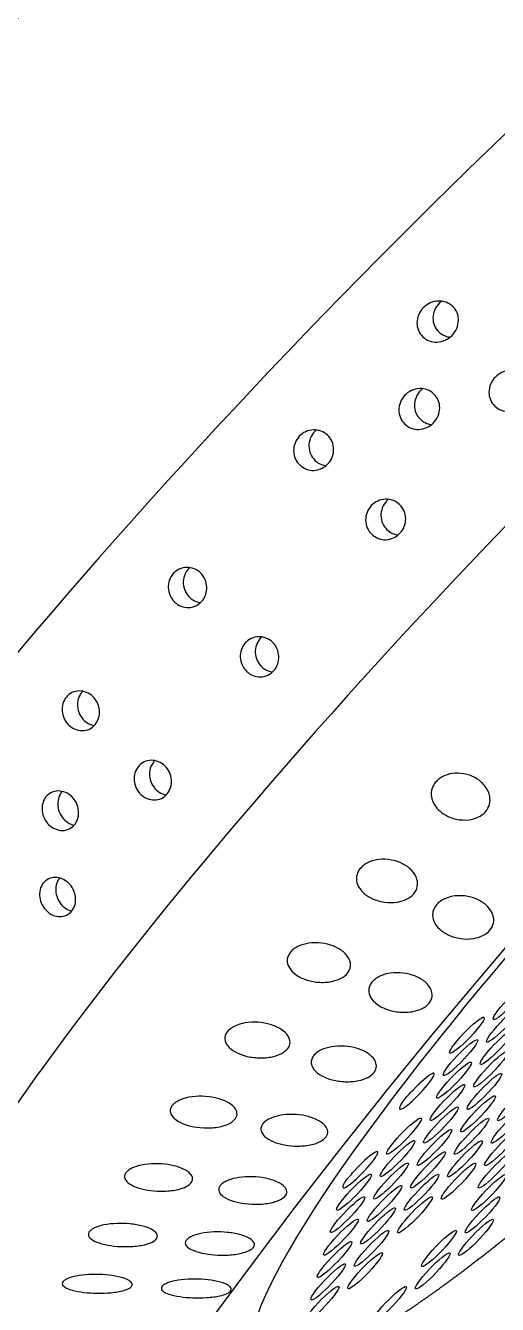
# Model space of a CAD drawing. Extents: x 528 to 612, y 788 to 934.
# Drawn here: x 559.87 to 560.735, y 855.259 to 857.602 of the extents above; entities that cross this region are included whole.
import ezdxf

# ---------------------------------------------------------------- set-up
doc = ezdxf.new("R2010")
doc.units = 0
doc.header["$MEASUREMENT"] = 0
doc.layers.add('1', color=4, linetype='Continuous')

# ---------------------------------------------------------------- blocks, each defined once
blk = doc.blocks.new('2010 FLAIR')
at = {"layer": '1', "color": 3}
blk.add_arc((41.3989, 42.6685), 13.5225, 91.17859, 178.12207, dxfattribs=at)
at = {"layer": '1', "color": 2}
blk.add_arc((41.1208, 42.9501), 11.3218, 90, 180, dxfattribs=at)
at = {"layer": '1'}
for centre, major_axis, start_param, end_param in [((32.3464, 51.2437), (-1.3, -1.3511), 3.141593, 6.283185), ((32.7131, 50.8909), (-1.3, -1.3511), 3.141593, 6.283185), ((33.0488, 50.5679), (-0.9895, -1.0284), 2.994561, 6.430217)]:
    blk.add_ellipse(centre, major_axis=major_axis, ratio=0.145722, start_param=start_param, end_param=end_param, dxfattribs=at)
at = {"layer": '1', "color": 3}
for centre, start_param, end_param in [((32.5254, 50.2092), 0.253665, 6.53685), ((32.4457, 50.1477), 0.253665, 6.53685), ((32.5135, 50.1681), 0.253665, 6.53685), ((32.5016, 50.127), 0.253665, 6.53685), ((32.4338, 50.1066), 0.253665, 6.53685), ((32.4897, 50.0859), 0.253665, 6.53685), ((32.4219, 50.0654), 0.253665, 6.53685), ((32.3541, 50.045), 2.883569, 7.913917), ((32.4778, 50.0448), 0.253665, 6.53685), ((32.41, 50.0243), 0.253665, 6.53685), ((32.5337, 50.0241), 0.253665, 6.53685), ((32.3981, 49.9832), 0.253665, 6.53685), ((32.4659, 50.0036), 0.253665, 6.53685), ((32.5219, 49.983), 0.253665, 6.53685), ((32.3303, 49.9628), 0.253665, 6.53685), ((32.4541, 49.9625), 0.253665, 6.53685), ((32.3863, 49.9421), 0.253665, 6.53685), ((32.51, 49.9418), 0.253665, 6.53685), ((32.3185, 49.9217), 0.253665, 6.53685), ((32.4422, 49.9214), 0.253665, 6.53685), ((32.2507, 49.9013), 3.065388, 8.095736), ((32.3744, 49.901), 0.253665, 6.53685), ((32.4981, 49.9007), 0.253665, 6.53685), ((32.3066, 49.8806), 0.253665, 6.53685), ((32.4303, 49.8803), 0.253665, 6.53685), ((32.2388, 49.8601), 0.253665, 6.53685), ((32.3625, 49.8599), 0.253665, 6.53685), ((32.4862, 49.8596), 0.253665, 6.53685), ((32.2269, 49.819), 0.253665, 6.53685), ((32.2947, 49.8395), 0.253665, 6.53685), ((32.3506, 49.8188), 0.253665, 6.53685), ((32.4743, 49.8185), 0.253665, 6.53685), ((32.2828, 49.7983), 0.253665, 6.53685), ((32.215, 49.7779), 0.253665, 6.53685), ((32.4624, 49.7774), 0.253665, 6.53685), ((32.2709, 49.7572), 0.253665, 6.53685), ((32.3946, 49.757), 0.253665, 6.53685), ((32.2031, 49.7368), 0.253665, 6.53685), ((32.259, 49.7161), 0.253665, 6.53685), ((32.3828, 49.7158), 0.253665, 6.53685), ((32.1913, 49.6957), 0.253665, 6.53685), ((32.1794, 49.6546), 0.253665, 6.53685), ((32.3031, 49.6543), 0.253665, 6.53685)]:
    blk.add_ellipse(centre, major_axis=(0.0315, 0.0328), ratio=0.145722, start_param=start_param, end_param=end_param, dxfattribs=at)
for points, knots in [([(32.4197, 51.4828), (32.423, 51.4797), (32.4258, 51.4756), (32.4294, 51.4667), (32.4302, 51.4618), (32.4301, 51.4524), (32.429, 51.4472), (32.4249, 51.4376), (32.4218, 51.4332), (32.4149, 51.4262), (32.4105, 51.4231), (32.401, 51.4188), (32.3958, 51.4177), (32.3862, 51.4173), (32.3813, 51.4181), (32.3722, 51.4214), (32.368, 51.4241), (32.3614, 51.4304), (32.3586, 51.4345), (32.3549, 51.4434), (32.3541, 51.4483), (32.3541, 51.4577), (32.3552, 51.4629), (32.3593, 51.4724), (32.3623, 51.4768), (32.3693, 51.4838), (32.3737, 51.4869), (32.3833, 51.4912), (32.3885, 51.4924), (32.3981, 51.4927), (32.4031, 51.492), (32.4122, 51.4886), (32.4164, 51.486), (32.4197, 51.4828)], [0, 0, 0, 0, 0.0138463, 0.0138463, 0.0276926, 0.0276926, 0.04258, 0.04258, 0.0574675, 0.0574675, 0.0722657, 0.0722657, 0.0870638, 0.0870638, 0.1008999, 0.1008999, 0.114736, 0.114736, 0.1285721, 0.1285721, 0.1424082, 0.1424082, 0.1572063, 0.1572063, 0.1720044, 0.1720044, 0.1868919, 0.1868919, 0.2017794, 0.2017794, 0.2156257, 0.2156257, 0.229472, 0.229472, 0.229472, 0.229472]), ([(32.3988, 51.4924), (32.3976, 51.4914), (32.3964, 51.4903), (32.3918, 51.4857), (32.3887, 51.4813), (32.3846, 51.4717), (32.3835, 51.4665), (32.3834, 51.4571), (32.3842, 51.4522), (32.3878, 51.4433), (32.3907, 51.4392), (32.3972, 51.4329), (32.4014, 51.4303), (32.4088, 51.4275), (32.4118, 51.4268), (32.4148, 51.4265)], [0.05298666, 0.05298666, 0.05298666, 0.05298666, 0.05772049, 0.05772049, 0.07263637, 0.07263637, 0.08755225, 0.08755225, 0.10138253, 0.10138253, 0.1152128, 0.1152128, 0.12904308, 0.12904308, 0.13767704, 0.13767704, 0.13767704, 0.13767704]), ([(32.5517, 51.3558), (32.555, 51.3527), (32.5578, 51.3486), (32.5614, 51.3397), (32.5622, 51.3348), (32.5621, 51.3254), (32.561, 51.3202), (32.5569, 51.3106), (32.5538, 51.3062), (32.5469, 51.2992), (32.5425, 51.2961), (32.533, 51.2918), (32.5277, 51.2907), (32.5182, 51.2903), (32.5133, 51.2911), (32.5041, 51.2944), (32.5, 51.2971), (32.4934, 51.3034), (32.4906, 51.3075), (32.4869, 51.3164), (32.4861, 51.3213), (32.4861, 51.3307), (32.4872, 51.3359), (32.4913, 51.3454), (32.4943, 51.3498), (32.5013, 51.3568), (32.5056, 51.3599), (32.5153, 51.3642), (32.5205, 51.3654), (32.5301, 51.3657), (32.5351, 51.365), (32.5442, 51.3616), (32.5484, 51.359), (32.5517, 51.3558)], [0, 0, 0, 0, 0.0138463, 0.0138463, 0.0276926, 0.0276926, 0.04258, 0.04258, 0.0574675, 0.0574675, 0.0722657, 0.0722657, 0.0870638, 0.0870638, 0.1008999, 0.1008999, 0.114736, 0.114736, 0.1285721, 0.1285721, 0.1424082, 0.1424082, 0.1572063, 0.1572063, 0.1720044, 0.1720044, 0.1868919, 0.1868919, 0.2017794, 0.2017794, 0.2156257, 0.2156257, 0.229472, 0.229472, 0.229472, 0.229472]), ([(32.3851, 51.3223), (32.3883, 51.3192), (32.3912, 51.3151), (32.3949, 51.3062), (32.3958, 51.3013), (32.3958, 51.2919), (32.3948, 51.2868), (32.3909, 51.2773), (32.3879, 51.273), (32.3812, 51.266), (32.377, 51.263), (32.3677, 51.2588), (32.3626, 51.2576), (32.3532, 51.2573), (32.3483, 51.258), (32.3392, 51.2614), (32.335, 51.2641), (32.3284, 51.2705), (32.3256, 51.2745), (32.3218, 51.2835), (32.3209, 51.2884), (32.3209, 51.2977), (32.3218, 51.3028), (32.3257, 51.3123), (32.3287, 51.3166), (32.3354, 51.3235), (32.3396, 51.3266), (32.349, 51.3308), (32.3541, 51.332), (32.3635, 51.3323), (32.3685, 51.3316), (32.3776, 51.3282), (32.3818, 51.3255), (32.3851, 51.3223)], [0, 0, 0, 0, 0.0138608, 0.0138608, 0.0277216, 0.0277216, 0.0422229, 0.0422229, 0.0567241, 0.0567241, 0.0711596, 0.0711596, 0.0855951, 0.0855951, 0.0994487, 0.0994487, 0.1133024, 0.1133024, 0.127156, 0.127156, 0.1410097, 0.1410097, 0.1554452, 0.1554452, 0.1698806, 0.1698806, 0.1843819, 0.1843819, 0.1988832, 0.1988832, 0.212744, 0.212744, 0.2266048, 0.2266048, 0.2266048, 0.2266048]), ([(32.3643, 51.332), (32.363, 51.3309), (32.3618, 51.3298), (32.3574, 51.3253), (32.3544, 51.3209), (32.3505, 51.3115), (32.3495, 51.3063), (32.3495, 51.297), (32.3504, 51.2921), (32.3542, 51.2831), (32.357, 51.2791), (32.3636, 51.2727), (32.3677, 51.2701), (32.3751, 51.2673), (32.3781, 51.2666), (32.381, 51.2663)], [0.05216595, 0.05216595, 0.05216595, 0.05216595, 0.05687262, 0.05687262, 0.07137622, 0.07137622, 0.08587982, 0.08587982, 0.09972982, 0.09972982, 0.11357982, 0.11357982, 0.12742982, 0.12742982, 0.13602531, 0.13602531, 0.13602531, 0.13602531]), ([(32.1904, 51.2467), (32.1937, 51.2435), (32.1966, 51.2395), (32.2004, 51.2305), (32.2014, 51.2256), (32.2015, 51.2163), (32.2007, 51.2112), (32.197, 51.2019), (32.1942, 51.1976), (32.1878, 51.1908), (32.1837, 51.1878), (32.1747, 51.1837), (32.1698, 51.1825), (32.1606, 51.1822), (32.1557, 51.183), (32.1467, 51.1865), (32.1426, 51.1892), (32.136, 51.1955), (32.1331, 51.1996), (32.1292, 51.2085), (32.1282, 51.2134), (32.128, 51.2227), (32.1289, 51.2278), (32.1325, 51.2371), (32.1353, 51.2414), (32.1417, 51.2482), (32.1458, 51.2512), (32.1548, 51.2553), (32.1598, 51.2565), (32.169, 51.2568), (32.1739, 51.256), (32.183, 51.2526), (32.1871, 51.2499), (32.1904, 51.2467)], [0, 0, 0, 0, 0.0138754, 0.0138754, 0.0277508, 0.0277508, 0.0418876, 0.0418876, 0.0560244, 0.0560244, 0.070122, 0.070122, 0.0842195, 0.0842195, 0.0980909, 0.0980909, 0.1119622, 0.1119622, 0.1258335, 0.1258335, 0.1397049, 0.1397049, 0.1538024, 0.1538024, 0.1679, 0.1679, 0.1820368, 0.1820368, 0.1961736, 0.1961736, 0.210049, 0.210049, 0.2239244, 0.2239244, 0.2239244, 0.2239244]), ([(32.1699, 51.2564), (32.1687, 51.2554), (32.1675, 51.2543), (32.1633, 51.2498), (32.1605, 51.2455), (32.1569, 51.2362), (32.156, 51.2312), (32.1562, 51.2218), (32.1572, 51.2169), (32.161, 51.208), (32.1639, 51.2039), (32.1705, 51.1976), (32.1746, 51.1949), (32.1819, 51.1921), (32.1848, 51.1914), (32.1877, 51.191)], [0.05151258, 0.05151258, 0.05151258, 0.05151258, 0.05608271, 0.05608271, 0.07020559, 0.07020559, 0.08432848, 0.08432848, 0.0981983, 0.0981983, 0.11206812, 0.11206812, 0.12593795, 0.12593795, 0.13438506, 0.13438506, 0.13438506, 0.13438506]), ([(32.3224, 51.1197), (32.3257, 51.1165), (32.3286, 51.1125), (32.3324, 51.1035), (32.3334, 51.0986), (32.3335, 51.0893), (32.3327, 51.0842), (32.329, 51.0749), (32.3262, 51.0706), (32.3198, 51.0638), (32.3157, 51.0608), (32.3067, 51.0567), (32.3018, 51.0556), (32.2926, 51.0552), (32.2877, 51.056), (32.2787, 51.0595), (32.2745, 51.0622), (32.268, 51.0685), (32.2651, 51.0726), (32.2612, 51.0815), (32.2602, 51.0864), (32.26, 51.0957), (32.2609, 51.1008), (32.2645, 51.1101), (32.2672, 51.1144), (32.2737, 51.1212), (32.2778, 51.1242), (32.2868, 51.1283), (32.2918, 51.1295), (32.301, 51.1298), (32.3059, 51.129), (32.315, 51.1256), (32.3191, 51.1229), (32.3224, 51.1197)], [0, 0, 0, 0, 0.0138754, 0.0138754, 0.0277508, 0.0277508, 0.0418876, 0.0418876, 0.0560244, 0.0560244, 0.070122, 0.070122, 0.0842195, 0.0842195, 0.0980909, 0.0980909, 0.1119622, 0.1119622, 0.1258335, 0.1258335, 0.1397049, 0.1397049, 0.1538024, 0.1538024, 0.1679, 0.1679, 0.1820368, 0.1820368, 0.1961736, 0.1961736, 0.210049, 0.210049, 0.2239244, 0.2239244, 0.2239244, 0.2239244]), ([(32.3019, 51.1294), (32.3007, 51.1284), (32.2995, 51.1273), (32.2953, 51.1228), (32.2925, 51.1185), (32.2888, 51.1092), (32.288, 51.1042), (32.2882, 51.0948), (32.2891, 51.0899), (32.293, 51.081), (32.2959, 51.0769), (32.3025, 51.0706), (32.3066, 51.0679), (32.3139, 51.0651), (32.3168, 51.0644), (32.3197, 51.0641)], [0.05151258, 0.05151258, 0.05151258, 0.05151258, 0.05608271, 0.05608271, 0.07020559, 0.07020559, 0.08432848, 0.08432848, 0.0981983, 0.0981983, 0.11206812, 0.11206812, 0.12593795, 0.12593795, 0.13438506, 0.13438506, 0.13438506, 0.13438506]), ([(31.9574, 50.9946), (31.9607, 50.9914), (31.9636, 50.9873), (31.9676, 50.9784), (31.9688, 50.9735), (31.9692, 50.9643), (31.9685, 50.9593), (31.9654, 50.9502), (31.9629, 50.946), (31.9569, 50.9393), (31.9531, 50.9364), (31.9446, 50.9324), (31.9399, 50.9313), (31.9311, 50.9311), (31.9263, 50.9319), (31.9174, 50.9354), (31.9133, 50.9381), (31.9067, 50.9445), (31.9038, 50.9485), (31.8997, 50.9575), (31.8986, 50.9624), (31.8981, 50.9716), (31.8987, 50.9765), (31.9018, 50.9857), (31.9044, 50.9899), (31.9103, 50.9965), (31.9141, 50.9995), (31.9227, 51.0035), (31.9274, 51.0045), (31.9363, 51.0048), (31.9411, 51.004), (31.95, 51.0005), (31.9541, 50.9977), (31.9574, 50.9946)], [0, 0, 0, 0, 0.0138846, 0.0138846, 0.0277691, 0.0277691, 0.0416534, 0.0416534, 0.0555377, 0.0555377, 0.0694237, 0.0694237, 0.0833096, 0.0833096, 0.0971943, 0.0971943, 0.1110791, 0.1110791, 0.1249638, 0.1249638, 0.1388485, 0.1388485, 0.1527345, 0.1527345, 0.1666205, 0.1666205, 0.1805047, 0.1805047, 0.194389, 0.194389, 0.2082736, 0.2082736, 0.2221581, 0.2221581, 0.2221581, 0.2221581]), ([(31.9377, 51.0043), (31.9367, 51.0034), (31.9358, 51.0025), (31.9319, 50.9982), (31.9294, 50.994), (31.9263, 50.9848), (31.9257, 50.9799), (31.9261, 50.9707), (31.9273, 50.9658), (31.9314, 50.9569), (31.9343, 50.9528), (31.9409, 50.9465), (31.945, 50.9437), (31.9519, 50.941), (31.9546, 50.9403), (31.9572, 50.9399)], [0.05152079, 0.05152079, 0.05152079, 0.05152079, 0.05553775, 0.05553775, 0.06942391, 0.06942391, 0.08331008, 0.08331008, 0.09719486, 0.09719486, 0.11107963, 0.11107963, 0.12496441, 0.12496441, 0.13282261, 0.13282261, 0.13282261, 0.13282261]), ([(32.0894, 50.8676), (32.0927, 50.8644), (32.0956, 50.8603), (32.0996, 50.8514), (32.1008, 50.8465), (32.1012, 50.8373), (32.1005, 50.8323), (32.0974, 50.8232), (32.0948, 50.819), (32.0889, 50.8123), (32.0851, 50.8094), (32.0766, 50.8054), (32.0719, 50.8043), (32.0631, 50.8041), (32.0583, 50.8049), (32.0494, 50.8084), (32.0453, 50.8112), (32.0387, 50.8175), (32.0358, 50.8216), (32.0317, 50.8305), (32.0306, 50.8354), (32.0301, 50.8446), (32.0307, 50.8495), (32.0338, 50.8587), (32.0363, 50.8629), (32.0423, 50.8695), (32.0461, 50.8725), (32.0547, 50.8765), (32.0594, 50.8775), (32.0683, 50.8778), (32.073, 50.877), (32.082, 50.8735), (32.0861, 50.8707), (32.0894, 50.8676)], [0, 0, 0, 0, 0.0138846, 0.0138846, 0.0277691, 0.0277691, 0.0416534, 0.0416534, 0.0555377, 0.0555377, 0.0694237, 0.0694237, 0.0833096, 0.0833096, 0.0971943, 0.0971943, 0.1110791, 0.1110791, 0.1249638, 0.1249638, 0.1388485, 0.1388485, 0.1527345, 0.1527345, 0.1666205, 0.1666205, 0.1805047, 0.1805047, 0.194389, 0.194389, 0.2082736, 0.2082736, 0.2221581, 0.2221581, 0.2221581, 0.2221581]), ([(32.0697, 50.8773), (32.0687, 50.8764), (32.0677, 50.8755), (32.0639, 50.8712), (32.0614, 50.867), (32.0583, 50.8578), (32.0576, 50.8529), (32.0581, 50.8437), (32.0593, 50.8388), (32.0634, 50.8299), (32.0663, 50.8258), (32.0729, 50.8195), (32.077, 50.8167), (32.0839, 50.814), (32.0866, 50.8133), (32.0891, 50.8129)], [0.05152079, 0.05152079, 0.05152079, 0.05152079, 0.05553775, 0.05553775, 0.06942391, 0.06942391, 0.08331008, 0.08331008, 0.09719486, 0.09719486, 0.11107963, 0.11107963, 0.12496441, 0.12496441, 0.13282261, 0.13282261, 0.13282261, 0.13282261]), ([(31.76, 50.7681), (31.7633, 50.7649), (31.7663, 50.7609), (31.7705, 50.752), (31.7717, 50.7472), (31.7725, 50.738), (31.772, 50.7331), (31.7693, 50.7241), (31.767, 50.7199), (31.7615, 50.7134), (31.7579, 50.7105), (31.7498, 50.7067), (31.7453, 50.7057), (31.7367, 50.7056), (31.7321, 50.7064), (31.7235, 50.71), (31.7194, 50.7127), (31.7128, 50.719), (31.7099, 50.7231), (31.7056, 50.7319), (31.7043, 50.7367), (31.7035, 50.7458), (31.7039, 50.7508), (31.7066, 50.7598), (31.7089, 50.7639), (31.7144, 50.7705), (31.718, 50.7734), (31.7262, 50.7772), (31.7307, 50.7782), (31.7393, 50.7783), (31.7439, 50.7775), (31.7526, 50.774), (31.7567, 50.7712), (31.76, 50.7681)], [0, 0, 0, 0, 0.0138713, 0.0138713, 0.0277426, 0.0277426, 0.0418409, 0.0418409, 0.0559392, 0.0559392, 0.0700768, 0.0700768, 0.0842144, 0.0842144, 0.0980898, 0.0980898, 0.1119652, 0.1119652, 0.1258405, 0.1258405, 0.1397159, 0.1397159, 0.1538535, 0.1538535, 0.1679911, 0.1679911, 0.1820894, 0.1820894, 0.1961877, 0.1961877, 0.210059, 0.210059, 0.2239303, 0.2239303, 0.2239303, 0.2239303]), ([(31.7416, 50.7777), (31.7409, 50.7771), (31.7403, 50.7764), (31.737, 50.7724), (31.7347, 50.7682), (31.732, 50.7592), (31.7316, 50.7543), (31.7325, 50.7452), (31.7337, 50.7404), (31.738, 50.7316), (31.741, 50.7275), (31.7476, 50.7212), (31.7516, 50.7184), (31.7581, 50.7158), (31.7603, 50.7151), (31.7624, 50.7147)], [0.05294318, 0.05294318, 0.05294318, 0.05294318, 0.055987, 0.055987, 0.07015487, 0.07015487, 0.08432275, 0.08432275, 0.0981971, 0.0981971, 0.11207146, 0.11207146, 0.12594581, 0.12594581, 0.1327949, 0.1327949, 0.1327949, 0.1327949]), ([(31.892, 50.6411), (31.8953, 50.6379), (31.8983, 50.6339), (31.9025, 50.625), (31.9037, 50.6202), (31.9045, 50.611), (31.904, 50.6061), (31.9013, 50.5971), (31.899, 50.5929), (31.8935, 50.5864), (31.8899, 50.5835), (31.8818, 50.5797), (31.8773, 50.5787), (31.8687, 50.5786), (31.8641, 50.5794), (31.8555, 50.583), (31.8514, 50.5857), (31.8448, 50.592), (31.8418, 50.5961), (31.8376, 50.6049), (31.8363, 50.6097), (31.8355, 50.6189), (31.8359, 50.6238), (31.8386, 50.6328), (31.8409, 50.6369), (31.8464, 50.6435), (31.85, 50.6464), (31.8582, 50.6502), (31.8627, 50.6512), (31.8713, 50.6514), (31.8759, 50.6505), (31.8846, 50.647), (31.8887, 50.6442), (31.892, 50.6411)], [0, 0, 0, 0, 0.0138713, 0.0138713, 0.0277426, 0.0277426, 0.0418409, 0.0418409, 0.0559392, 0.0559392, 0.0700768, 0.0700768, 0.0842144, 0.0842144, 0.0980898, 0.0980898, 0.1119652, 0.1119652, 0.1258405, 0.1258405, 0.1397159, 0.1397159, 0.1538535, 0.1538535, 0.1679911, 0.1679911, 0.1820894, 0.1820894, 0.1961877, 0.1961877, 0.210059, 0.210059, 0.2239303, 0.2239303, 0.2239303, 0.2239303]), ([(31.8736, 50.6507), (31.8729, 50.6501), (31.8723, 50.6494), (31.869, 50.6454), (31.8667, 50.6413), (31.864, 50.6322), (31.8636, 50.6273), (31.8644, 50.6182), (31.8657, 50.6134), (31.87, 50.6046), (31.873, 50.6005), (31.8795, 50.5942), (31.8836, 50.5915), (31.8901, 50.5888), (31.8923, 50.5881), (31.8944, 50.5877)], [0.05294318, 0.05294318, 0.05294318, 0.05294318, 0.055987, 0.055987, 0.07015487, 0.07015487, 0.08432275, 0.08432275, 0.0981971, 0.0981971, 0.11207146, 0.11207146, 0.12594581, 0.12594581, 0.1327949, 0.1327949, 0.1327949, 0.1327949]), ([(32.4058, 50.5513), (32.4002, 50.5545), (32.3949, 50.5588), (32.3863, 50.5688), (32.3832, 50.5745), (32.3802, 50.5853), (32.3798, 50.5909), (32.3816, 50.5992), (32.3826, 50.602), (32.3853, 50.6073), (32.3871, 50.6098), (32.3912, 50.6144), (32.3936, 50.6166), (32.3989, 50.6203), (32.4019, 50.6219), (32.411, 50.6258), (32.4176, 50.6272), (32.4309, 50.6281), (32.4385, 50.6273), (32.4526, 50.6235), (32.4591, 50.6205), (32.47, 50.6135), (32.4753, 50.6088), (32.4835, 50.5977), (32.4864, 50.5914), (32.4883, 50.5806), (32.4882, 50.5755), (32.4856, 50.5657), (32.483, 50.5609), (32.4759, 50.5529), (32.4711, 50.5495), (32.4606, 50.5446), (32.4548, 50.5431), (32.4418, 50.5414), (32.4337, 50.5418), (32.4186, 50.5451), (32.4116, 50.548), (32.4058, 50.5513)], [0, 0, 0, 0, 0.0233552, 0.0233552, 0.0467103, 0.0467103, 0.0658795, 0.0658795, 0.0754641, 0.0754641, 0.0850487, 0.0850487, 0.0946332, 0.0946332, 0.1042178, 0.1042178, 0.123387, 0.123387, 0.1467421, 0.1467421, 0.1700973, 0.1700973, 0.1945396, 0.1945396, 0.2189818, 0.2189818, 0.2355966, 0.2355966, 0.2522113, 0.2522113, 0.2688261, 0.2688261, 0.2854408, 0.2854408, 0.3098831, 0.3098831, 0.3343253, 0.3343253, 0.3343253, 0.3343253]), ([(31.7216, 50.5847), (31.7248, 50.5816), (31.7278, 50.5776), (31.7321, 50.5688), (31.7334, 50.564), (31.7344, 50.5549), (31.7341, 50.55), (31.7316, 50.541), (31.7294, 50.5369), (31.7242, 50.5304), (31.7207, 50.5276), (31.7128, 50.5238), (31.7084, 50.5228), (31.7, 50.5228), (31.6955, 50.5237), (31.687, 50.5273), (31.683, 50.53), (31.6764, 50.5363), (31.6734, 50.5403), (31.6691, 50.5491), (31.6677, 50.5539), (31.6667, 50.5629), (31.667, 50.5678), (31.6694, 50.5768), (31.6716, 50.581), (31.6769, 50.5874), (31.6803, 50.5903), (31.6883, 50.5941), (31.6927, 50.595), (31.7011, 50.5951), (31.7057, 50.5942), (31.7142, 50.5906), (31.7183, 50.5879), (31.7216, 50.5847)], [0, 0, 0, 0, 0.0138548, 0.0138548, 0.0277096, 0.0277096, 0.0421225, 0.0421225, 0.0565354, 0.0565354, 0.0710126, 0.0710126, 0.0854897, 0.0854897, 0.0993515, 0.0993515, 0.1132132, 0.1132132, 0.127075, 0.127075, 0.1409367, 0.1409367, 0.1554139, 0.1554139, 0.169891, 0.169891, 0.1843039, 0.1843039, 0.1987169, 0.1987169, 0.2125717, 0.2125717, 0.2264264, 0.2264264, 0.2264264, 0.2264264]), ([(31.7041, 50.5943), (31.7037, 50.5938), (31.7033, 50.5933), (31.7003, 50.5896), (31.6982, 50.5855), (31.6958, 50.5765), (31.6955, 50.5716), (31.6966, 50.5625), (31.6979, 50.5578), (31.7023, 50.549), (31.7053, 50.545), (31.7119, 50.5387), (31.7159, 50.536), (31.7219, 50.5334), (31.7238, 50.5328), (31.7257, 50.5323)], [0.05447947, 0.05447947, 0.05447947, 0.05447947, 0.05665874, 0.05665874, 0.07120955, 0.07120955, 0.08576037, 0.08576037, 0.09961959, 0.09961959, 0.11347881, 0.11347881, 0.12733802, 0.12733802, 0.13333396, 0.13333396, 0.13333396, 0.13333396]), ([(32.2728, 50.3977), (32.2668, 50.4004), (32.2609, 50.4041), (32.2513, 50.4129), (32.2475, 50.4181), (32.2436, 50.4279), (32.2427, 50.4331), (32.2438, 50.441), (32.2446, 50.4436), (32.2469, 50.4487), (32.2485, 50.4511), (32.2524, 50.4556), (32.2547, 50.4577), (32.2598, 50.4615), (32.2627, 50.4631), (32.2718, 50.4672), (32.2785, 50.4688), (32.2922, 50.4704), (32.3001, 50.47), (32.3149, 50.4673), (32.3218, 50.4648), (32.3337, 50.4588), (32.3396, 50.4547), (32.349, 50.4449), (32.3525, 50.4391), (32.3553, 50.4291), (32.3557, 50.4245), (32.3538, 50.4152), (32.3515, 50.4106), (32.3449, 50.4028), (32.3402, 50.3993), (32.3298, 50.3942), (32.324, 50.3925), (32.3107, 50.3903), (32.3024, 50.3903), (32.2865, 50.3926), (32.279, 50.3949), (32.2728, 50.3977)], [0, 0, 0, 0, 0.0233552, 0.0233552, 0.0467103, 0.0467103, 0.0658795, 0.0658795, 0.0754641, 0.0754641, 0.0850487, 0.0850487, 0.0946332, 0.0946332, 0.1042178, 0.1042178, 0.123387, 0.123387, 0.1467421, 0.1467421, 0.1700973, 0.1700973, 0.1945396, 0.1945396, 0.2189818, 0.2189818, 0.2355966, 0.2355966, 0.2522113, 0.2522113, 0.2688261, 0.2688261, 0.2854408, 0.2854408, 0.3098831, 0.3098831, 0.3343253, 0.3343253, 0.3343253, 0.3343253]), ([(31.7157, 50.4264), (31.719, 50.4232), (31.7219, 50.4192), (31.7263, 50.4105), (31.7277, 50.4058), (31.7288, 50.3967), (31.7286, 50.3918), (31.7263, 50.3828), (31.7242, 50.3787), (31.7192, 50.3723), (31.7158, 50.3695), (31.7081, 50.3657), (31.7037, 50.3648), (31.6955, 50.3649), (31.6911, 50.3658), (31.6827, 50.3694), (31.6788, 50.3721), (31.6722, 50.3784), (31.6692, 50.3824), (31.6648, 50.3911), (31.6634, 50.3958), (31.6621, 50.4048), (31.6623, 50.4097), (31.6646, 50.4188), (31.6666, 50.4228), (31.6717, 50.4293), (31.6751, 50.4321), (31.6828, 50.4358), (31.6872, 50.4368), (31.6955, 50.4367), (31.6999, 50.4358), (31.7084, 50.4322), (31.7124, 50.4295), (31.7157, 50.4264)], [0, 0, 0, 0, 0.0138375, 0.0138375, 0.027675, 0.027675, 0.0424425, 0.0424425, 0.0572099, 0.0572099, 0.0720648, 0.0720648, 0.0869196, 0.0869196, 0.1007671, 0.1007671, 0.1146145, 0.1146145, 0.128462, 0.128462, 0.1423095, 0.1423095, 0.1571643, 0.1571643, 0.1720192, 0.1720192, 0.1867866, 0.1867866, 0.201554, 0.201554, 0.2153916, 0.2153916, 0.2292291, 0.2292291, 0.2292291, 0.2292291]), ([(31.6992, 50.4357), (31.699, 50.4355), (31.6988, 50.4352), (31.6961, 50.4317), (31.6941, 50.4276), (31.6919, 50.4186), (31.6917, 50.4137), (31.693, 50.4047), (31.6944, 50.4), (31.6988, 50.3914), (31.7018, 50.3874), (31.7084, 50.3811), (31.7124, 50.3783), (31.7181, 50.3759), (31.7197, 50.3753), (31.7212, 50.3749)], [0.05617633, 0.05617633, 0.05617633, 0.05617633, 0.05742541, 0.05742541, 0.07240619, 0.07240619, 0.08738697, 0.08738697, 0.10123039, 0.10123039, 0.11507381, 0.11507381, 0.12891724, 0.12891724, 0.13403982, 0.13403982, 0.13403982, 0.13403982]), ([(32.4125, 50.331), (32.4065, 50.3337), (32.4006, 50.3374), (32.3909, 50.3462), (32.3871, 50.3514), (32.3832, 50.3612), (32.3823, 50.3664), (32.3834, 50.3743), (32.3842, 50.3769), (32.3866, 50.382), (32.3882, 50.3844), (32.392, 50.3889), (32.3943, 50.391), (32.3995, 50.3948), (32.4024, 50.3964), (32.4115, 50.4005), (32.4182, 50.4022), (32.4319, 50.4037), (32.4398, 50.4034), (32.4546, 50.4006), (32.4616, 50.3981), (32.4734, 50.3921), (32.4793, 50.388), (32.4887, 50.3781), (32.4921, 50.3724), (32.4949, 50.3624), (32.4953, 50.3577), (32.4934, 50.3485), (32.4912, 50.3439), (32.4845, 50.3361), (32.4799, 50.3326), (32.4695, 50.3275), (32.4637, 50.3259), (32.4504, 50.3236), (32.4421, 50.3236), (32.4262, 50.3259), (32.4188, 50.3282), (32.4125, 50.331)], [0, 0, 0, 0, 0.023389, 0.023389, 0.0467779, 0.0467779, 0.0659746, 0.0659746, 0.0755729, 0.0755729, 0.0851712, 0.0851712, 0.0947696, 0.0947696, 0.1043679, 0.1043679, 0.1235645, 0.1235645, 0.1469535, 0.1469535, 0.1703425, 0.1703425, 0.1947513, 0.1947513, 0.2191601, 0.2191601, 0.2357472, 0.2357472, 0.2523342, 0.2523342, 0.2689213, 0.2689213, 0.2855084, 0.2855084, 0.3099172, 0.3099172, 0.334326, 0.334326, 0.334326, 0.334326]), ([(32.1503, 50.2496), (32.1439, 50.2518), (32.1376, 50.2549), (32.1268, 50.2626), (32.1225, 50.2672), (32.1175, 50.276), (32.1161, 50.2807), (32.1165, 50.288), (32.117, 50.2905), (32.119, 50.2952), (32.1203, 50.2975), (32.1239, 50.3019), (32.126, 50.3039), (32.131, 50.3076), (32.1338, 50.3092), (32.1427, 50.3134), (32.1494, 50.3152), (32.1633, 50.3173), (32.1715, 50.3174), (32.1869, 50.3155), (32.1943, 50.3136), (32.207, 50.3086), (32.2134, 50.3051), (32.224, 50.2965), (32.2281, 50.2914), (32.2319, 50.2823), (32.2327, 50.278), (32.2317, 50.2694), (32.2298, 50.265), (32.2237, 50.2575), (32.2193, 50.2541), (32.2091, 50.249), (32.2033, 50.2472), (32.1899, 50.2445), (32.1814, 50.2441), (32.1649, 50.2455), (32.157, 50.2473), (32.1503, 50.2496)], [0, 0, 0, 0, 0.0233552, 0.0233552, 0.0467103, 0.0467103, 0.0658795, 0.0658795, 0.0754641, 0.0754641, 0.0850487, 0.0850487, 0.0946332, 0.0946332, 0.1042178, 0.1042178, 0.123387, 0.123387, 0.1467421, 0.1467421, 0.1700973, 0.1700973, 0.1945396, 0.1945396, 0.2189818, 0.2189818, 0.2355966, 0.2355966, 0.2522113, 0.2522113, 0.2688261, 0.2688261, 0.2854408, 0.2854408, 0.3098831, 0.3098831, 0.3343253, 0.3343253, 0.3343253, 0.3343253]), ([(32.2999, 50.1947), (32.2935, 50.1969), (32.2871, 50.2), (32.2763, 50.2077), (32.272, 50.2122), (32.267, 50.2211), (32.2656, 50.2258), (32.266, 50.2331), (32.2665, 50.2355), (32.2684, 50.2403), (32.2698, 50.2426), (32.2734, 50.247), (32.2755, 50.249), (32.2805, 50.2527), (32.2833, 50.2543), (32.2922, 50.2586), (32.299, 50.2604), (32.3129, 50.2624), (32.321, 50.2625), (32.3365, 50.2606), (32.3438, 50.2587), (32.3566, 50.2537), (32.363, 50.2502), (32.3735, 50.2415), (32.3776, 50.2364), (32.3814, 50.2273), (32.3822, 50.223), (32.3812, 50.2144), (32.3793, 50.2101), (32.3732, 50.2026), (32.3688, 50.1992), (32.3586, 50.1941), (32.3528, 50.1923), (32.3395, 50.1896), (32.3309, 50.1893), (32.3145, 50.1906), (32.3066, 50.1924), (32.2999, 50.1947)], [0, 0, 0, 0, 0.023389, 0.023389, 0.0467779, 0.0467779, 0.0659746, 0.0659746, 0.0755729, 0.0755729, 0.0851712, 0.0851712, 0.0947696, 0.0947696, 0.1043679, 0.1043679, 0.1235645, 0.1235645, 0.1469535, 0.1469535, 0.1703425, 0.1703425, 0.1947513, 0.1947513, 0.2191601, 0.2191601, 0.2357472, 0.2357472, 0.2523342, 0.2523342, 0.2689213, 0.2689213, 0.2855084, 0.2855084, 0.3099172, 0.3099172, 0.334326, 0.334326, 0.334326, 0.334326]), ([(32.0405, 50.1096), (32.0338, 50.1113), (32.0269, 50.1139), (32.0152, 50.1204), (32.0102, 50.1243), (32.0042, 50.1322), (32.0022, 50.1364), (32.0019, 50.143), (32.0021, 50.1452), (32.0036, 50.1496), (32.0048, 50.1518), (32.0079, 50.1558), (32.0099, 50.1578), (32.0146, 50.1613), (32.0172, 50.1629), (32.0259, 50.1671), (32.0326, 50.169), (32.0465, 50.1715), (32.0548, 50.1719), (32.0708, 50.1708), (32.0785, 50.1694), (32.0921, 50.1654), (32.099, 50.1625), (32.1107, 50.155), (32.1154, 50.1506), (32.1202, 50.1425), (32.1215, 50.1386), (32.1214, 50.1307), (32.1199, 50.1267), (32.1145, 50.1197), (32.1104, 50.1164), (32.1005, 50.1113), (32.0948, 50.1095), (32.0815, 50.1065), (32.0728, 50.1059), (32.0558, 50.1065), (32.0476, 50.1077), (32.0405, 50.1096)], [0, 0, 0, 0, 0.0233552, 0.0233552, 0.0467103, 0.0467103, 0.0658795, 0.0658795, 0.0754641, 0.0754641, 0.0850487, 0.0850487, 0.0946332, 0.0946332, 0.1042178, 0.1042178, 0.123387, 0.123387, 0.1467421, 0.1467421, 0.1700973, 0.1700973, 0.1945396, 0.1945396, 0.2189818, 0.2189818, 0.2355966, 0.2355966, 0.2522113, 0.2522113, 0.2688261, 0.2688261, 0.2854408, 0.2854408, 0.3098831, 0.3098831, 0.3343253, 0.3343253, 0.3343253, 0.3343253]), ([(32.199, 50.0659), (32.1922, 50.0676), (32.1854, 50.0702), (32.1736, 50.0767), (32.1686, 50.0806), (32.1625, 50.0884), (32.1606, 50.0927), (32.1602, 50.0992), (32.1605, 50.1015), (32.162, 50.1059), (32.1631, 50.108), (32.1663, 50.1121), (32.1683, 50.1141), (32.1729, 50.1176), (32.1756, 50.1192), (32.1843, 50.1234), (32.191, 50.1253), (32.205, 50.1278), (32.2133, 50.1282), (32.2293, 50.1271), (32.237, 50.1257), (32.2505, 50.1217), (32.2574, 50.1187), (32.269, 50.1113), (32.2738, 50.1068), (32.2786, 50.0987), (32.2799, 50.0949), (32.2797, 50.087), (32.2783, 50.083), (32.2728, 50.076), (32.2687, 50.0727), (32.2589, 50.0676), (32.2532, 50.0658), (32.2399, 50.0629), (32.2312, 50.0622), (32.2143, 50.0628), (32.2061, 50.064), (32.199, 50.0659)], [0, 0, 0, 0, 0.023389, 0.023389, 0.0467779, 0.0467779, 0.0659746, 0.0659746, 0.0755729, 0.0755729, 0.0851712, 0.0851712, 0.0947696, 0.0947696, 0.1043679, 0.1043679, 0.1235645, 0.1235645, 0.1469535, 0.1469535, 0.1703425, 0.1703425, 0.1947513, 0.1947513, 0.2191601, 0.2191601, 0.2357472, 0.2357472, 0.2523342, 0.2523342, 0.2689213, 0.2689213, 0.2855084, 0.2855084, 0.3099172, 0.3099172, 0.334326, 0.334326, 0.334326, 0.334326]), ([(32.3224, 50.0145), (32.3225, 50.0148), (32.3226, 50.0152), (32.3233, 50.0173), (32.3243, 50.0195), (32.3271, 50.0243), (32.3287, 50.0267), (32.3327, 50.0318), (32.335, 50.0346), (32.3407, 50.0407), (32.3441, 50.0441), (32.3475, 50.0477)], [-0.10333223, -0.10333223, -0.10333223, -0.10333223, -0.09981809, -0.09981809, -0.08531374, -0.08531374, -0.07331614, -0.07331614, -0.06095866, -0.06095866, -0.0463084, -0.0463084, -0.0463084, -0.0463084]), ([(31.9453, 49.98), (31.9382, 49.9813), (31.9309, 49.9834), (31.9182, 49.9887), (31.9127, 49.9921), (31.9056, 49.9988), (31.9031, 50.0025), (31.9019, 50.0083), (31.9019, 50.0104), (31.9029, 50.0143), (31.9038, 50.0163), (31.9065, 50.02), (31.9082, 50.0218), (31.9126, 50.0252), (31.9151, 50.0267), (31.9234, 50.0307), (31.93, 50.0327), (31.9438, 50.0354), (31.9522, 50.036), (31.9686, 50.0357), (31.9766, 50.0347), (31.9908, 50.0316), (31.9982, 50.0292), (32.0109, 50.023), (32.0163, 50.0192), (32.0222, 50.0121), (32.0239, 50.0087), (32.0247, 50.0017), (32.0237, 49.9981), (32.0191, 49.9916), (32.0153, 49.9886), (32.0059, 49.9837), (32.0004, 49.9818), (31.9872, 49.9787), (31.9784, 49.9778), (31.9612, 49.9778), (31.9527, 49.9786), (31.9453, 49.98)], [0, 0, 0, 0, 0.0233552, 0.0233552, 0.0467103, 0.0467103, 0.0658795, 0.0658795, 0.0754641, 0.0754641, 0.0850487, 0.0850487, 0.0946332, 0.0946332, 0.1042178, 0.1042178, 0.123387, 0.123387, 0.1467421, 0.1467421, 0.1700973, 0.1700973, 0.1945396, 0.1945396, 0.2189818, 0.2189818, 0.2355966, 0.2355966, 0.2522113, 0.2522113, 0.2688261, 0.2688261, 0.2854408, 0.2854408, 0.3098831, 0.3098831, 0.3343253, 0.3343253, 0.3343253, 0.3343253]), ([(32.1115, 49.9467), (32.1044, 49.948), (32.0971, 49.95), (32.0843, 49.9554), (32.0788, 49.9587), (32.0717, 49.9655), (32.0692, 49.9692), (32.068, 49.975), (32.068, 49.977), (32.069, 49.981), (32.0699, 49.983), (32.0726, 49.9867), (32.0744, 49.9885), (32.0787, 49.9918), (32.0812, 49.9934), (32.0895, 49.9974), (32.0961, 49.9994), (32.11, 50.0021), (32.1184, 50.0028), (32.1348, 50.0024), (32.1428, 50.0014), (32.157, 49.9983), (32.1644, 49.9959), (32.1771, 49.9897), (32.1824, 49.9859), (32.1883, 49.9788), (32.1901, 49.9754), (32.1909, 49.9684), (32.1899, 49.9647), (32.1852, 49.9583), (32.1814, 49.9552), (32.1721, 49.9504), (32.1665, 49.9485), (32.1534, 49.9455), (32.1446, 49.9446), (32.1274, 49.9445), (32.1189, 49.9453), (32.1115, 49.9467)], [0, 0, 0, 0, 0.023389, 0.023389, 0.0467779, 0.0467779, 0.0659746, 0.0659746, 0.0755729, 0.0755729, 0.0851712, 0.0851712, 0.0947696, 0.0947696, 0.1043679, 0.1043679, 0.1235645, 0.1235645, 0.1469535, 0.1469535, 0.1703425, 0.1703425, 0.1947513, 0.1947513, 0.2191601, 0.2191601, 0.2357472, 0.2357472, 0.2523342, 0.2523342, 0.2689213, 0.2689213, 0.2855084, 0.2855084, 0.3099172, 0.3099172, 0.334326, 0.334326, 0.334326, 0.334326]), ([(31.8662, 49.8631), (31.8588, 49.8641), (31.8512, 49.8656), (31.8375, 49.8699), (31.8315, 49.8726), (31.8234, 49.8782), (31.8203, 49.8814), (31.8183, 49.8864), (31.818, 49.8882), (31.8184, 49.8917), (31.8191, 49.8934), (31.8213, 49.8967), (31.8228, 49.8984), (31.8267, 49.9014), (31.8291, 49.9028), (31.8369, 49.9066), (31.8433, 49.9086), (31.857, 49.9114), (31.8654, 49.9122), (31.882, 49.9124), (31.8902, 49.9118), (31.905, 49.9096), (31.9128, 49.9077), (31.9266, 49.9027), (31.9325, 49.8995), (31.9394, 49.8935), (31.9417, 49.8906), (31.9434, 49.8845), (31.9429, 49.8813), (31.9391, 49.8755), (31.9357, 49.8727), (31.9269, 49.8682), (31.9216, 49.8664), (31.9087, 49.8633), (31.9, 49.8623), (31.8826, 49.8617), (31.8739, 49.8622), (31.8662, 49.8631)], [0, 0, 0, 0, 0.0233552, 0.0233552, 0.0467103, 0.0467103, 0.0658795, 0.0658795, 0.0754641, 0.0754641, 0.0850487, 0.0850487, 0.0946332, 0.0946332, 0.1042178, 0.1042178, 0.123387, 0.123387, 0.1467421, 0.1467421, 0.1700973, 0.1700973, 0.1945396, 0.1945396, 0.2189818, 0.2189818, 0.2355966, 0.2355966, 0.2522113, 0.2522113, 0.2688261, 0.2688261, 0.2854408, 0.2854408, 0.3098831, 0.3098831, 0.3343253, 0.3343253, 0.3343253, 0.3343253]), ([(32.0389, 49.8393), (32.0316, 49.8402), (32.0239, 49.8417), (32.0102, 49.846), (32.0042, 49.8487), (31.996, 49.8544), (31.993, 49.8575), (31.9909, 49.8625), (31.9907, 49.8643), (31.9911, 49.8678), (31.9917, 49.8695), (31.9939, 49.8729), (31.9955, 49.8745), (31.9994, 49.8775), (32.0017, 49.879), (32.0096, 49.8828), (32.016, 49.8847), (32.0297, 49.8875), (32.0381, 49.8884), (32.0547, 49.8886), (32.063, 49.8879), (32.0778, 49.8857), (32.0855, 49.8838), (32.0992, 49.8788), (32.1051, 49.8756), (32.1121, 49.8696), (32.1143, 49.8667), (32.1161, 49.8606), (32.1156, 49.8574), (32.1118, 49.8516), (32.1084, 49.8488), (32.0996, 49.8443), (32.0943, 49.8425), (32.0814, 49.8395), (32.0727, 49.8384), (32.0553, 49.8378), (32.0466, 49.8383), (32.0389, 49.8393)], [0, 0, 0, 0, 0.023389, 0.023389, 0.0467779, 0.0467779, 0.0659746, 0.0659746, 0.0755729, 0.0755729, 0.0851712, 0.0851712, 0.0947696, 0.0947696, 0.1043679, 0.1043679, 0.1235645, 0.1235645, 0.1469535, 0.1469535, 0.1703425, 0.1703425, 0.1947513, 0.1947513, 0.2191601, 0.2191601, 0.2357472, 0.2357472, 0.2523342, 0.2523342, 0.2689213, 0.2689213, 0.2855084, 0.2855084, 0.3099172, 0.3099172, 0.334326, 0.334326, 0.334326, 0.334326]), ([(32.2189, 49.8689), (32.2188, 49.8692), (32.2187, 49.8696), (32.2188, 49.8713), (32.2193, 49.873), (32.2211, 49.8768), (32.2223, 49.8788), (32.2254, 49.8831), (32.2274, 49.8855), (32.2323, 49.8911), (32.2353, 49.8944), (32.2385, 49.8979)], [-0.10333581, -0.10333581, -0.10333581, -0.10333581, -0.09774084, -0.09774084, -0.08402044, -0.08402044, -0.07264257, -0.07264257, -0.06085918, -0.06085918, -0.04630941, -0.04630941, -0.04630941, -0.04630941]), ([(31.8046, 49.7609), (31.797, 49.7615), (31.7891, 49.7626), (31.7746, 49.7659), (31.7681, 49.768), (31.759, 49.7725), (31.7554, 49.7751), (31.7525, 49.7793), (31.7519, 49.7808), (31.7518, 49.7837), (31.7521, 49.7852), (31.7538, 49.7881), (31.7551, 49.7895), (31.7585, 49.7922), (31.7607, 49.7935), (31.768, 49.7969), (31.7741, 49.7988), (31.7874, 49.8015), (31.7957, 49.8025), (31.8125, 49.8031), (31.8209, 49.8028), (31.8362, 49.8013), (31.8443, 49.8), (31.8589, 49.7961), (31.8654, 49.7935), (31.8733, 49.7886), (31.8761, 49.7862), (31.8789, 49.781), (31.8789, 49.7783), (31.876, 49.7733), (31.873, 49.7708), (31.8649, 49.7668), (31.8598, 49.7651), (31.8473, 49.7622), (31.8388, 49.7611), (31.8213, 49.7601), (31.8125, 49.7603), (31.8046, 49.7609)], [0, 0, 0, 0, 0.0233552, 0.0233552, 0.0467103, 0.0467103, 0.0658795, 0.0658795, 0.0754641, 0.0754641, 0.0850487, 0.0850487, 0.0946332, 0.0946332, 0.1042178, 0.1042178, 0.123387, 0.123387, 0.1467421, 0.1467421, 0.1700973, 0.1700973, 0.1945396, 0.1945396, 0.2189818, 0.2189818, 0.2355966, 0.2355966, 0.2522113, 0.2522113, 0.2688261, 0.2688261, 0.2854408, 0.2854408, 0.3098831, 0.3098831, 0.3343253, 0.3343253, 0.3343253, 0.3343253]), ([(31.9825, 49.7454), (31.9749, 49.746), (31.967, 49.7471), (31.9525, 49.7503), (31.9459, 49.7524), (31.9368, 49.757), (31.9332, 49.7595), (31.9303, 49.7637), (31.9297, 49.7652), (31.9295, 49.7682), (31.9299, 49.7697), (31.9316, 49.7726), (31.9329, 49.774), (31.9363, 49.7767), (31.9385, 49.7779), (31.9458, 49.7814), (31.9519, 49.7832), (31.9653, 49.786), (31.9736, 49.7869), (31.9904, 49.7876), (31.9988, 49.7873), (32.014, 49.7858), (32.0222, 49.7844), (32.0368, 49.7805), (32.0432, 49.7779), (32.0512, 49.773), (32.0539, 49.7706), (32.0567, 49.7654), (32.0567, 49.7627), (32.0538, 49.7577), (32.0508, 49.7553), (32.0427, 49.7512), (32.0376, 49.7496), (32.0252, 49.7467), (32.0166, 49.7455), (31.9992, 49.7446), (31.9904, 49.7448), (31.9825, 49.7454)], [0, 0, 0, 0, 0.023389, 0.023389, 0.0467779, 0.0467779, 0.0659746, 0.0659746, 0.0755729, 0.0755729, 0.0851712, 0.0851712, 0.0947696, 0.0947696, 0.1043679, 0.1043679, 0.1235645, 0.1235645, 0.1469535, 0.1469535, 0.1703425, 0.1703425, 0.1947513, 0.1947513, 0.2191601, 0.2191601, 0.2357472, 0.2357472, 0.2523342, 0.2523342, 0.2689213, 0.2689213, 0.2855084, 0.2855084, 0.3099172, 0.3099172, 0.334326, 0.334326, 0.334326, 0.334326]), ([(31.7616, 49.6752), (31.7539, 49.6755), (31.7457, 49.6762), (31.7305, 49.6784), (31.7235, 49.68), (31.7134, 49.6835), (31.7093, 49.6855), (31.7056, 49.6888), (31.7048, 49.69), (31.704, 49.6924), (31.7041, 49.6936), (31.7052, 49.696), (31.7062, 49.6972), (31.7092, 49.6995), (31.7111, 49.7006), (31.7177, 49.7035), (31.7235, 49.7052), (31.7364, 49.7078), (31.7446, 49.7087), (31.7612, 49.7097), (31.7697, 49.7096), (31.7854, 49.7088), (31.7938, 49.7078), (31.8092, 49.705), (31.8162, 49.703), (31.8251, 49.6992), (31.8283, 49.6973), (31.8321, 49.6931), (31.8327, 49.6909), (31.8307, 49.6868), (31.8282, 49.6847), (31.8209, 49.6812), (31.8161, 49.6798), (31.8042, 49.6771), (31.7958, 49.6761), (31.7785, 49.6749), (31.7696, 49.6748), (31.7616, 49.6752)], [0, 0, 0, 0, 0.0233552, 0.0233552, 0.0467103, 0.0467103, 0.0658795, 0.0658795, 0.0754641, 0.0754641, 0.0850487, 0.0850487, 0.0946332, 0.0946332, 0.1042178, 0.1042178, 0.123387, 0.123387, 0.1467421, 0.1467421, 0.1700973, 0.1700973, 0.1945396, 0.1945396, 0.2189818, 0.2189818, 0.2355966, 0.2355966, 0.2522113, 0.2522113, 0.2688261, 0.2688261, 0.2854408, 0.2854408, 0.3098831, 0.3098831, 0.3343253, 0.3343253, 0.3343253, 0.3343253]), ([(31.9432, 49.6667), (31.9355, 49.667), (31.9273, 49.6677), (31.9121, 49.6699), (31.905, 49.6715), (31.895, 49.675), (31.8908, 49.6769), (31.8871, 49.6803), (31.8863, 49.6815), (31.8855, 49.6839), (31.8856, 49.6851), (31.8867, 49.6875), (31.8877, 49.6887), (31.8907, 49.691), (31.8926, 49.692), (31.8992, 49.695), (31.905, 49.6967), (31.9179, 49.6993), (31.9261, 49.7002), (31.9428, 49.7012), (31.9513, 49.7011), (31.967, 49.7003), (31.9754, 49.6993), (31.9908, 49.6965), (31.9978, 49.6945), (32.0066, 49.6907), (32.0099, 49.6888), (32.0136, 49.6846), (32.0141, 49.6824), (32.0122, 49.6783), (32.0097, 49.6762), (32.0024, 49.6727), (31.9976, 49.6713), (31.9857, 49.6686), (31.9774, 49.6676), (31.9601, 49.6664), (31.9512, 49.6664), (31.9432, 49.6667)], [0, 0, 0, 0, 0.023389, 0.023389, 0.0467779, 0.0467779, 0.0659746, 0.0659746, 0.0755729, 0.0755729, 0.0851712, 0.0851712, 0.0947696, 0.0947696, 0.1043679, 0.1043679, 0.1235645, 0.1235645, 0.1469535, 0.1469535, 0.1703425, 0.1703425, 0.1947513, 0.1947513, 0.2191601, 0.2191601, 0.2357472, 0.2357472, 0.2523342, 0.2523342, 0.2689213, 0.2689213, 0.2855084, 0.2855084, 0.3099172, 0.3099172, 0.334326, 0.334326, 0.334326, 0.334326])]:
    blk.add_open_spline(points, degree=3, knots=knots, dxfattribs=at)
at = {"layer": '1'}
blk.add_open_spline([(32.092, 49.5294), (32.116, 49.532), (32.1403, 49.538), (32.1656, 49.5468), (32.1924, 49.5582), (32.2209, 49.5723), (32.2513, 49.589), (32.2835, 49.6083), (32.3177, 49.6301), (32.3537, 49.6544), (32.3915, 49.6811), (32.4311, 49.7102), (32.4724, 49.7416), (32.5151, 49.7753), (32.5594, 49.8111), (32.605, 49.8489), (32.6518, 49.8887), (32.6997, 49.9303), (32.7486, 49.9737), (32.7983, 50.0186), (32.8487, 50.0651)], degree=1, dxfattribs=at)

msp = doc.modelspace()

# ---------------------------------------------------------------- block references
at = {"layer": '1'}
msp.add_blockref('2010 FLAIR', (528.2336, 805.6045), dxfattribs=at)

doc.saveas('drawing.dxf')
